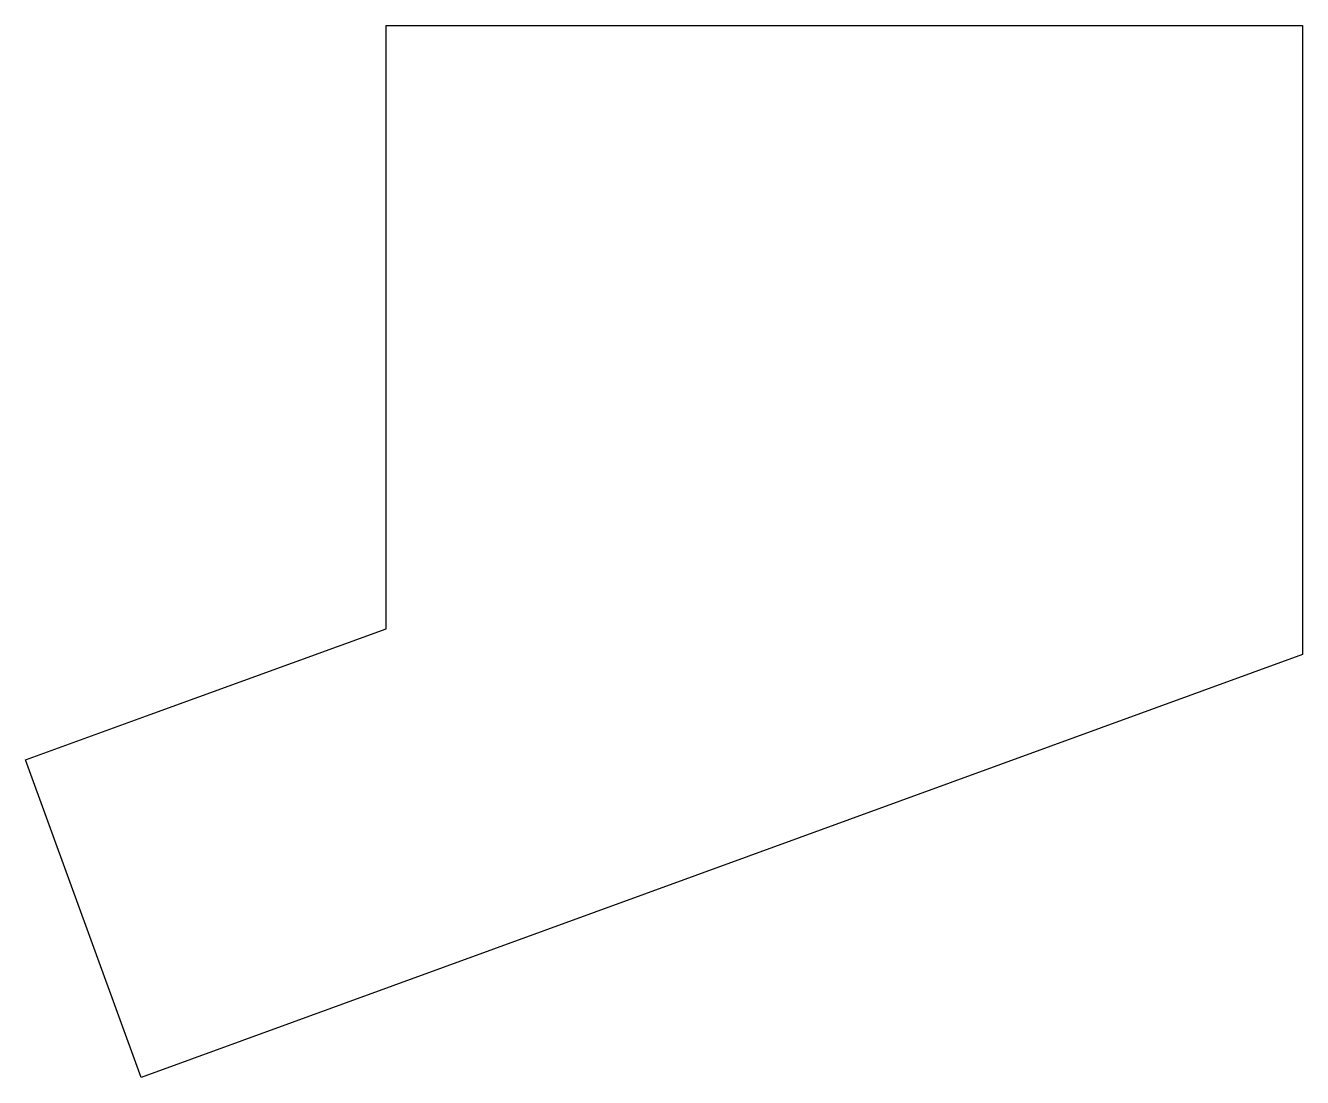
# Model space of a CAD drawing. Header units: millimetres. Extents: x -42 to 69, y -65 to 26.
import ezdxf

# ---------------------------------------------------------------- set-up
doc = ezdxf.new("R2010")
doc.units = ezdxf.units.MM

msp = doc.modelspace()

# ---------------------------------------------------------------- linework, layer by layer
for p, q in [((-11, -25.95), (-11, 26.5)), ((-11, 26.5), (68.7, 26.5)), ((68.7, 26.5), (68.7, -28.2)), ((-31.51, -33.4), (-11, -25.95)), ((68.7, -28.2), (-32.31, -64.98)), ((-42.36, -37.35), (-31.51, -33.4)), ((-32.31, -64.98), (-42.36, -37.35))]:
    msp.add_line(p, q)

doc.saveas('drawing.dxf')
